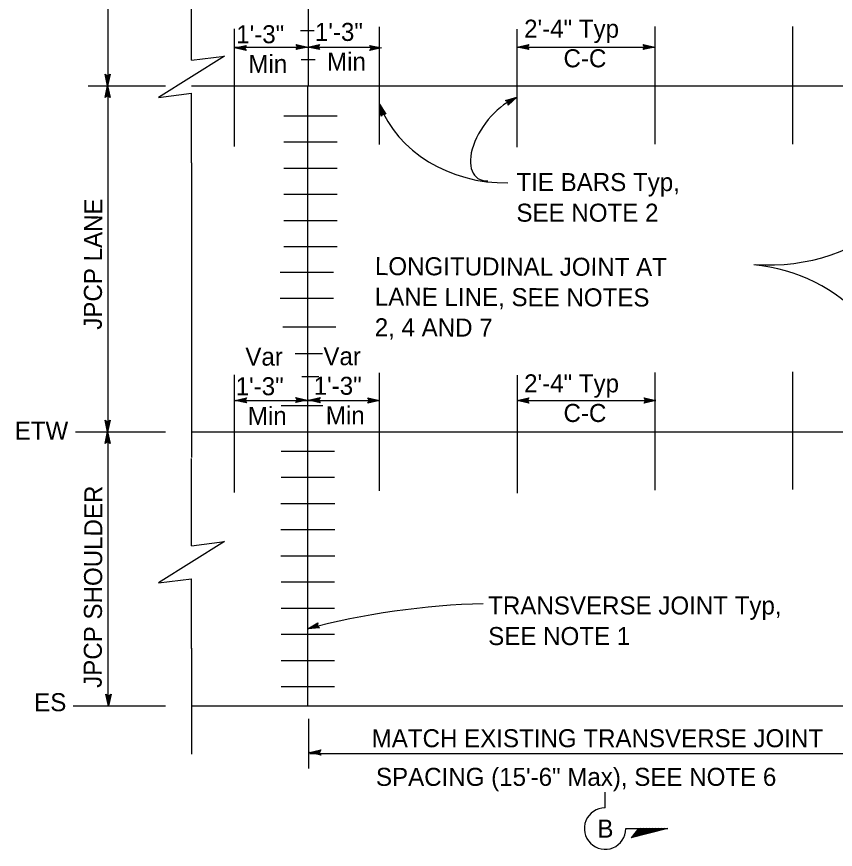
# Model space of a CAD drawing. Extents: x -894 to 866, y -476 to 714.
# Drawn here: x -169.9 to 147.9, y -152.2 to 171.2 of the extents above; entities that cross this region are included whole.
import ezdxf

# ---------------------------------------------------------------- set-up
doc = ezdxf.new("R2010")
doc.units = 0
for name, color, linetype in [('22 Misc Cnst Det', 7, 'Continuous'), ('56 Stage 3 Anno', 7, 'Continuous'), ('57 Undefined', 7, 'Continuous'), ('60 Nongeo Data', 7, 'Continuous')]:
    doc.layers.add(name, color=color, linetype=linetype)

msp = doc.modelspace()

# ---------------------------------------------------------------- linework, layer by layer
at = {"layer": '22 Misc Cnst Det'}
for p, q in [((58.53, -136.1), (58.53, -129.98)), ((66.56, -144.13), (82.84, -144.13)), ((82.84, -144.13), (68.63, -147.76)), ((71.56, -144.13), (68.63, -147.76)), ((81.67, -144.13), (68.93, -147.38)), ((80.5, -144.13), (69.24, -147.01)), ((79.34, -144.13), (69.54, -146.63)), ((78.17, -144.13), (69.85, -146.26)), ((77, -144.13), (70.15, -145.88)), ((75.83, -144.13), (70.45, -145.5)), ((74.66, -144.13), (70.76, -145.13)), ((73.49, -144.13), (71.06, -144.75)), ((72.32, -144.13), (71.37, -144.38))]:
    msp.add_line(p, q, dxfattribs=at)
msp.add_arc((58.53, -144.13), 8.04, 89.9995, 360, dxfattribs=at)
at = {"layer": '56 Stage 3 Anno'}
for p, q in [((-85.37, 159.06), (-80.87, 160.06)), ((-85.37, 159.42), (-29.06, 159.42)), ((-80.87, 158.05), (-85.37, 159.06)), ((-85.37, 159.06), (-85.37, 159.06)), ((-81.03, 158.32), (-84.33, 159.06)), ((-84.32, 159.06), (-81.04, 159.79)), ((-83.29, 159.06), (-81.17, 159.53)), ((-81.2, 158.59), (-83.29, 159.06)), ((-82.26, 159.06), (-81.35, 159.26)), ((-81.34, 158.85), (-82.26, 159.06)), ((-80.87, 160.06), (-81.47, 159.06)), ((-81.47, 159.06), (-80.87, 158.05)), ((-80.87, 160.06), (-80.87, 160.06)), ((-60.78, 159.42), (-61.38, 160.43)), ((-61.38, 160.43), (-61.38, 160.43)), ((-61.38, 160.43), (-56.88, 159.42)), ((-56.88, 159.42), (-61.38, 158.42)), ((-61.38, 158.42), (-60.78, 159.42)), ((-61.22, 160.16), (-57.92, 159.42)), ((-57.93, 159.42), (-61.21, 158.69)), ((-58.96, 159.42), (-61.07, 158.95)), ((-61.05, 159.89), (-58.96, 159.42)), ((-60.91, 159.63), (-59.99, 159.42)), ((-59.99, 159.42), (-60.9, 159.22)), ((-56.88, 159.42), (-52.38, 160.42)), ((-52.38, 158.42), (-56.88, 159.42)), ((-56.88, 159.42), (-56.88, 159.42)), ((-56.88, 159.42), (-56.88, 159.42)), ((-52.55, 158.68), (-55.85, 159.42)), ((-55.84, 159.42), (-52.56, 160.15)), ((-54.81, 159.42), (-52.69, 159.89)), ((-52.72, 158.95), (-54.81, 159.42)), ((-53.78, 159.42), (-52.87, 159.62)), ((-52.85, 159.21), (-53.78, 159.42)), ((-52.38, 160.42), (-52.98, 159.42)), ((-52.98, 159.42), (-52.38, 158.42)), ((-52.38, 160.42), (-52.38, 160.42)), ((-32.23, 159.06), (-32.83, 160.06)), ((-32.83, 160.06), (-32.83, 160.06)), ((-32.83, 160.06), (-28.33, 159.06)), ((-28.33, 159.06), (-32.83, 158.06)), ((-32.83, 158.06), (-32.23, 159.06)), ((-32.67, 159.8), (-29.37, 159.06)), ((-29.38, 159.05), (-32.66, 158.33)), ((-30.41, 159.06), (-32.52, 158.59)), ((-32.5, 159.53), (-30.41, 159.06)), ((-32.36, 159.27), (-31.44, 159.06)), ((-31.44, 159.06), (-32.35, 158.86)), ((-28.33, 159.06), (-28.33, 159.06)), ((24.39, 159.4), (28.89, 160.4)), ((28.89, 158.4), (24.39, 159.4)), ((24.39, 159.4), (24.39, 159.4)), ((24.44, 159.42), (77.94, 159.42)), ((28.73, 158.66), (25.43, 159.4)), ((25.44, 159.4), (28.72, 160.13)), ((26.46, 159.4), (28.58, 159.87)), ((28.55, 158.93), (26.46, 159.4)), ((27.5, 159.4), (28.41, 159.6)), ((28.42, 159.19), (27.5, 159.4)), ((28.89, 160.4), (28.29, 159.4)), ((28.29, 159.4), (28.89, 158.4)), ((28.89, 160.4), (28.89, 160.4)), ((73.99, 159.41), (73.39, 160.42)), ((73.39, 160.42), (73.39, 160.42)), ((73.39, 160.42), (77.89, 159.41)), ((77.89, 159.41), (73.39, 158.41)), ((73.39, 158.41), (73.99, 159.41)), ((73.55, 160.15), (76.85, 159.41)), ((76.84, 159.41), (73.56, 158.68)), ((75.82, 159.41), (73.7, 158.94)), ((73.73, 159.88), (75.82, 159.41)), ((73.86, 159.62), (74.78, 159.41)), ((74.78, 159.41), (73.87, 159.21)), ((77.89, 159.41), (77.89, 159.41)), ((-80.87, 158.05), (-80.87, 158.05)), ((-61.38, 158.42), (-61.38, 158.42)), ((-52.38, 158.42), (-52.38, 158.42)), ((-32.83, 158.06), (-32.83, 158.06)), ((28.89, 158.4), (28.89, 158.4)), ((73.39, 158.41), (73.39, 158.41)), ((-134.59, 144.37), (-135.59, 148.87)), ((-135.59, 148.87), (-135.59, 148.87)), ((-135.59, 148.87), (-134.59, 148.27)), ((-134.59, 148.27), (-133.59, 148.87)), ((-133.59, 148.87), (-134.59, 144.37)), ((-133.59, 148.87), (-133.59, 148.87)), ((-134.59, 145.41), (-135.32, 148.69)), ((-134.59, 146.44), (-135.06, 148.56)), ((-134.59, 147.48), (-134.79, 148.38)), ((-133.85, 148.71), (-134.59, 145.4)), ((-134.12, 148.53), (-134.59, 146.44)), ((-134.38, 148.4), (-134.59, 147.48)), ((-135.6, 139.87), (-134.59, 144.37)), ((-135.33, 140.03), (-134.59, 143.33)), ((-135.06, 140.21), (-134.59, 142.3)), ((-134.59, 144.37), (-134.59, 144.37)), ((-134.59, 144.37), (-134.59, 144.37)), ((-134.59, 144.37), (-133.59, 139.87)), ((-134.59, 143.32), (-133.86, 140.04)), ((-134.59, 142.3), (-134.12, 140.18)), ((-134.59, 140.47), (-135.6, 139.87)), ((-135.6, 139.87), (-135.6, 139.87)), ((-134.8, 140.34), (-134.59, 141.26)), ((-134.59, 141.26), (-134.39, 140.35)), ((-133.59, 139.87), (-134.59, 140.47)), ((-133.59, 139.87), (-133.59, 139.87)), ((19.91, 138.63), (24.34, 139.9)), ((20.18, 138.48), (23.43, 139.41)), ((24.34, 139.9), (20.87, 136.87)), ((23.43, 139.4), (20.89, 137.19)), ((24.34, 139.9), (24.34, 139.9)), ((-28.43, 132.61), (-29.09, 137.17)), ((-29.09, 137.17), (-29.09, 137.17)), ((-29.09, 137.17), (-26.56, 133.32)), ((-28.24, 132.85), (-28.73, 136.2)), ((-28.72, 136.19), (-26.87, 133.39)), ((20.92, 138.04), (19.91, 138.63)), ((19.91, 138.63), (19.91, 138.63)), ((20.46, 138.32), (22.52, 138.91)), ((20.7, 138.16), (21.61, 138.42)), ((20.87, 136.87), (20.92, 138.04)), ((20.87, 136.87), (20.87, 136.87)), ((22.52, 138.91), (20.88, 137.49)), ((21.61, 138.42), (20.91, 137.81)), ((-27.71, 133.52), (-28.43, 132.61)), ((-28.43, 132.61), (-28.43, 132.61)), ((-28.05, 133.11), (-28.36, 135.23)), ((-28.36, 135.23), (-27.16, 133.42)), ((-27.85, 133.33), (-27.99, 134.26)), ((-27.99, 134.26), (-27.48, 133.49)), ((-26.56, 133.32), (-27.71, 133.52)), ((-26.56, 133.32), (-26.56, 133.32)), ((-102.07, 114.39), (-102.07, -0.05)), ((-85.13, 22.2), (-80.63, 23.19)), ((-84.08, 22.2), (-80.8, 22.92)), ((-83.05, 22.2), (-80.94, 22.66)), ((-80.63, 23.19), (-81.23, 22.2)), ((-80.63, 23.19), (-80.63, 23.19)), ((-60.99, 22.32), (-61.59, 23.32)), ((-61.59, 23.32), (-61.59, 23.32)), ((-61.59, 23.32), (-57.09, 22.32)), ((-61.43, 23.06), (-58.13, 22.32)), ((-61.25, 22.79), (-59.16, 22.32)), ((-56.57, 22.28), (-52.07, 23.27)), ((-55.53, 22.28), (-52.25, 23)), ((-54.5, 22.28), (-52.38, 22.74)), ((-52.07, 23.27), (-52.67, 22.28)), ((-52.07, 23.27), (-52.07, 23.27)), ((-32.91, 22.11), (-33.51, 23.12)), ((-33.51, 23.12), (-33.51, 23.12)), ((-33.51, 23.12), (-29.01, 22.11)), ((-33.35, 22.85), (-30.05, 22.11)), ((24.46, 22.17), (28.96, 23.16)), ((25.5, 22.17), (28.78, 22.9)), ((28.96, 23.16), (28.36, 22.17)), ((28.96, 23.16), (28.96, 23.16)), ((74.28, 22.12), (73.68, 23.12)), ((73.68, 23.12), (73.68, 23.12)), ((73.68, 23.12), (78.18, 22.12)), ((73.85, 22.86), (77.15, 22.12)), ((-85.33, 22.13), (-29.02, 22.13)), ((-80.63, 21.19), (-85.13, 22.2)), ((-85.13, 22.2), (-85.13, 22.2)), ((-80.79, 21.46), (-84.09, 22.2)), ((-80.96, 21.73), (-83.05, 22.2)), ((-82.02, 22.19), (-81.11, 22.4)), ((-81.1, 21.99), (-82.02, 22.19)), ((-81.23, 22.2), (-80.63, 21.19)), ((-80.63, 21.19), (-80.63, 21.19)), ((-57.09, 22.32), (-61.59, 21.32)), ((-61.59, 21.32), (-60.99, 22.32)), ((-61.59, 21.32), (-61.59, 21.32)), ((-58.13, 22.31), (-61.41, 21.59)), ((-59.16, 22.32), (-61.28, 21.85)), ((-61.12, 22.53), (-60.2, 22.32)), ((-60.2, 22.32), (-61.11, 22.12)), ((-57.09, 22.32), (-57.09, 22.32)), ((-52.07, 21.27), (-56.57, 22.28)), ((-56.57, 22.28), (-56.57, 22.28)), ((-52.24, 21.54), (-55.54, 22.28)), ((-52.41, 21.81), (-54.5, 22.28)), ((-53.47, 22.27), (-52.56, 22.48)), ((-52.54, 22.07), (-53.47, 22.27)), ((-52.67, 22.28), (-52.07, 21.27)), ((-52.07, 21.27), (-52.07, 21.27)), ((-29.01, 22.11), (-33.51, 21.12)), ((-33.51, 21.12), (-32.91, 22.11)), ((-33.51, 21.12), (-33.51, 21.12)), ((-30.05, 22.11), (-33.34, 21.39)), ((-31.08, 22.11), (-33.2, 21.65)), ((-33.17, 22.58), (-31.08, 22.11)), ((-33.04, 22.32), (-32.12, 22.12)), ((-32.12, 22.12), (-33.03, 21.91)), ((-29.01, 22.11), (-29.01, 22.11)), ((28.96, 21.16), (24.46, 22.17)), ((24.46, 22.17), (24.46, 22.17)), ((24.48, 22.13), (77.98, 22.13)), ((28.79, 21.43), (25.49, 22.17)), ((26.53, 22.17), (28.65, 22.63)), ((28.62, 21.7), (26.53, 22.17)), ((27.56, 22.16), (28.47, 22.37)), ((28.49, 21.96), (27.56, 22.16)), ((28.36, 22.17), (28.96, 21.16)), ((28.96, 21.16), (28.96, 21.16)), ((78.18, 22.12), (73.68, 21.12)), ((73.68, 21.12), (74.28, 22.12)), ((73.68, 21.12), (73.68, 21.12)), ((77.14, 22.12), (73.86, 21.39)), ((76.11, 22.12), (73.99, 21.65)), ((74.02, 22.59), (76.11, 22.12)), ((74.15, 22.33), (75.08, 22.12)), ((75.08, 22.12), (74.17, 21.92)), ((78.18, 22.12), (78.18, 22.12)), ((-134.59, 9.96), (-135.58, 14.46)), ((-135.58, 14.46), (-135.58, 14.46)), ((-135.58, 14.46), (-134.59, 13.86)), ((-134.59, 11), (-135.31, 14.28)), ((-134.58, 12.03), (-135.05, 14.15)), ((-134.58, 13.07), (-134.78, 13.98)), ((-134.59, 13.86), (-133.58, 14.46)), ((-133.58, 14.46), (-134.59, 9.96)), ((-133.85, 14.3), (-134.59, 11)), ((-134.12, 14.12), (-134.58, 12.03)), ((-134.38, 13.99), (-134.58, 13.07)), ((-133.58, 14.46), (-133.58, 14.46)), ((-135.59, 5.46), (-134.59, 9.96)), ((-134.59, 9.96), (-134.59, 9.96)), ((-134.59, 9.96), (-134.59, 9.96)), ((-134.59, 9.96), (-133.59, 5.46)), ((-135.32, 5.62), (-134.59, 8.93)), ((-135.05, 5.8), (-134.59, 7.89)), ((-134.79, 5.93), (-134.59, 6.85)), ((-134.59, 7.89), (-134.12, 5.77)), ((-134.59, 6.85), (-134.39, 5.95)), ((-134.58, 8.92), (-133.86, 5.64)), ((-134.59, 6.06), (-135.59, 5.46)), ((-135.59, 5.46), (-135.59, 5.46)), ((-133.59, 5.46), (-134.59, 6.06)), ((-133.59, 5.46), (-133.59, 5.46)), ((-56.9, -66.55), (-52.92, -64.21)), ((-55.9, -66.22), (-53.01, -64.52)), ((-52.92, -64.21), (-53.19, -65.34)), ((-52.92, -64.21), (-52.92, -64.21)), ((-52.3, -66.11), (-56.9, -66.55)), ((-56.9, -66.55), (-56.9, -66.55)), ((-52.54, -65.91), (-55.91, -66.23)), ((-54.92, -65.91), (-53.05, -64.81)), ((-52.79, -65.71), (-54.92, -65.91)), ((-53.94, -65.59), (-53.14, -65.12)), ((-53, -65.5), (-53.94, -65.59)), ((-53.19, -65.34), (-52.3, -66.11)), ((-52.3, -66.11), (-52.3, -66.11)), ((-102.07, -74.07), (-102.07, -115.16)), ((-134.26, -96.46), (-135.25, -91.96)), ((-135.25, -91.96), (-135.25, -91.96)), ((-135.25, -91.96), (-134.26, -92.56)), ((-134.26, -95.42), (-134.98, -92.14)), ((-134.25, -94.39), (-134.72, -92.27)), ((-134.25, -93.35), (-134.45, -92.44)), ((-134.26, -92.56), (-133.25, -91.96)), ((-133.25, -91.96), (-134.26, -96.46)), ((-133.52, -92.12), (-134.25, -95.42)), ((-133.79, -92.3), (-134.25, -94.39)), ((-134.05, -92.43), (-134.25, -93.35)), ((-133.25, -91.96), (-133.25, -91.96)), ((-134.26, -96.46), (-134.26, -96.46)), ((-56.28, -114.58), (-51.78, -113.58)), ((-51.78, -115.59), (-56.28, -114.58)), ((-56.28, -114.58), (-56.28, -114.58)), ((-51.95, -115.32), (-55.25, -114.58)), ((-55.24, -114.58), (-51.96, -113.85)), ((-54.21, -114.58), (-52.09, -114.11)), ((-52.12, -115.05), (-54.21, -114.58)), ((-53.18, -114.58), (-52.27, -114.38)), ((-52.25, -114.79), (-53.18, -114.58)), ((-51.78, -113.58), (-52.38, -114.58)), ((-52.38, -114.58), (-51.78, -115.59)), ((-51.78, -113.58), (-51.78, -113.58)), ((-51.78, -115.59), (-51.78, -115.59))]:
    msp.add_line(p, q, dxfattribs=at)
for centre, major_axis, ratio, start_param, end_param in [((20.93, 124.14), (12.18, 15.42), 0.532336, 0.745314, 3.545785), ((-18.24, -81.03), (-81.71, -11.16), 0.264451, 4.307181, 5.168753)]:
    msp.add_ellipse(centre, major_axis=major_axis, ratio=ratio, start_param=start_param, end_param=end_param, dxfattribs=at)
at = {"layer": '60 Nongeo Data'}
for p, q in [((-56.65, 144.47), (-56.65, 323.56)), ((-134.58, 276.46), (-134.58, -96.46)), ((-102.08, 154.27), (-102.08, 188.17)), ((-85.37, 120.77), (-85.37, 166.52)), ((-59.76, 165.81), (-54.35, 165.81)), ((-29.06, 121.5), (-29.06, 167.25)), ((24.44, 120.59), (24.44, 166.34)), ((77.94, 121.68), (77.94, 167.43)), ((131.44, 121.65), (131.44, 167.39)), ((-59.46, 154.55), (-54.06, 154.55)), ((-142.15, 144.37), (-112.07, 144.37)), ((-102.08, 144.37), (263.85, 144.37)), ((-56.88, 8.49), (-56.88, 144.37)), ((-102.08, 114.4), (-102.08, 141.47)), ((-66.18, 132.74), (-45.51, 132.74)), ((-66.18, 122.58), (-45.51, 122.58)), ((-66.18, 112.43), (-45.51, 112.43)), ((-66.18, 102.27), (-45.51, 102.27)), ((-66.18, 92.11), (-45.51, 92.11)), ((-66.18, 81.95), (-45.51, 81.95)), ((-67.61, 72.01), (-46.95, 72.01)), ((-67.61, 61.85), (-46.95, 61.85)), ((-66.63, 50.69), (-45.96, 50.69)), ((-61.72, 40.43), (-51.11, 40.43)), ((-29.02, -12.91), (-29.02, 32.84)), ((77.98, -12.72), (77.98, 33.02)), ((131.44, -12.46), (131.44, 33.28)), ((-85.33, -13.64), (-85.33, 32.11)), ((-59.17, 31.4), (-52.54, 31.4)), ((24.48, -13.82), (24.48, 31.93)), ((-67.18, 20.14), (-51.01, 20.14)), ((-147.09, 9.96), (-112.07, 9.96)), ((-102.07, 9.96), (269.43, 9.96)), ((-56.85, -96.46), (-56.85, 9.96)), ((-67.17, 2.48), (-46.51, 2.48)), ((-102.08, -34.28), (-102.08, -0.38)), ((-67.17, -7.67), (-46.51, -7.67)), ((-67.31, -17.83), (-46.39, -17.83)), ((-67.31, -27.99), (-46.39, -27.99)), ((-67.31, -38.15), (-46.39, -38.15)), ((-102.08, -74.15), (-102.08, -47.08)), ((-67.17, -48.3), (-46.51, -48.3)), ((-67.17, -58.46), (-46.51, -58.46)), ((-67.17, -68.62), (-46.51, -68.62)), ((-67.17, -78.78), (-46.51, -78.78)), ((-67.17, -88.93), (-46.51, -88.93)), ((-147.98, -96.46), (-112.07, -96.46)), ((-102.07, -96.46), (269.35, -96.46)), ((-56.66, -101.46), (-56.66, -120.8)), ((-56.03, -114.97), (215.16, -114.97))]:
    msp.add_line(p, q, dxfattribs=at)
for points in [[(-102.08, 154.27), (-89.28, 155.87), (-114.88, 139.87), (-102.08, 141.47)], [(-102.08, -34.28), (-89.28, -32.68), (-114.88, -48.68), (-102.08, -47.08)]]:
    msp.add_lwpolyline(points, dxfattribs=at)
for centre, major_axis, ratio, start_param, end_param in [((122.38, 142.84), (71.68, 0), 0.949163, 4.634507, 6.305748), ((20.06, 150.39), (-51.51, 0), 0.849279, 0.308888, 1.586084), ((109.96, 16.25), (63.27, 0), 0.930594, 6.176165, 7.753645)]:
    msp.add_ellipse(centre, major_axis=major_axis, ratio=ratio, start_param=start_param, end_param=end_param, dxfattribs=at)

# ---------------------------------------------------------------- texts
at = {"layer": '57 Undefined'}
for s, p in [('1\'-3"', (-54.12, 161.78)), ('2\'-4" Typ', (27.11, 163.04)), ('1\'-3"', (-84.67, 160.88)), ('C-C', (42.4, 151.54)), ('Min', (-79.95, 149.38)), ('Min', (-49.41, 150.28)), ('TIE BARS Typ,', (24.12, 103.46)), ('SEE NOTE 2', (24.12, 91.58)), ('Var', (-81.12, 35.68)), ('Var', (-50.83, 35.85)), ('2\'-4" Typ', (27.11, 25.3)), ('1\'-3"', (-84.88, 24.18)), ('1\'-3"', (-54.59, 24.35)), ('Min', (-80.16, 12.68)), ('Min', (-49.87, 12.85)), ('C-C', (42.4, 13.8)), ('ETW', (-170.68, 6.97)), ('TRANSVERSE JOINT Typ,', (13.16, -60.96)), ('SEE NOTE 1', (13.16, -72.84)), ('ES', (-163.11, -98.52)), ('MATCH EXISTING TRANSVERSE JOINT', (-32.08, -112.52)), ('SPACING (15\'-6" Max), SEE NOTE 6', (-30.42, -127.52)), ('B', (55.55, -147.62))]:
    msp.add_text(s, height=7, dxfattribs=at).set_placement(p)
for s, rotation, p in [('JPCP LANE', 89.7918, (-136.85, 49.62)), ('LONGITUDINAL JOINT AT', 359.8239, (-30.83, 70.83)), ('LANE LINE, SEE NOTES', 359.8239, (-30.87, 58.96)), ('2, 4 AND 7', 359.8239, (-30.9, 47.08)), ('JPCP SHOULDER', 89.7918, (-136.9, -89.46))]:
    msp.add_text(s, height=7, rotation=rotation, dxfattribs=at).set_placement(p)

doc.saveas('drawing.dxf')
